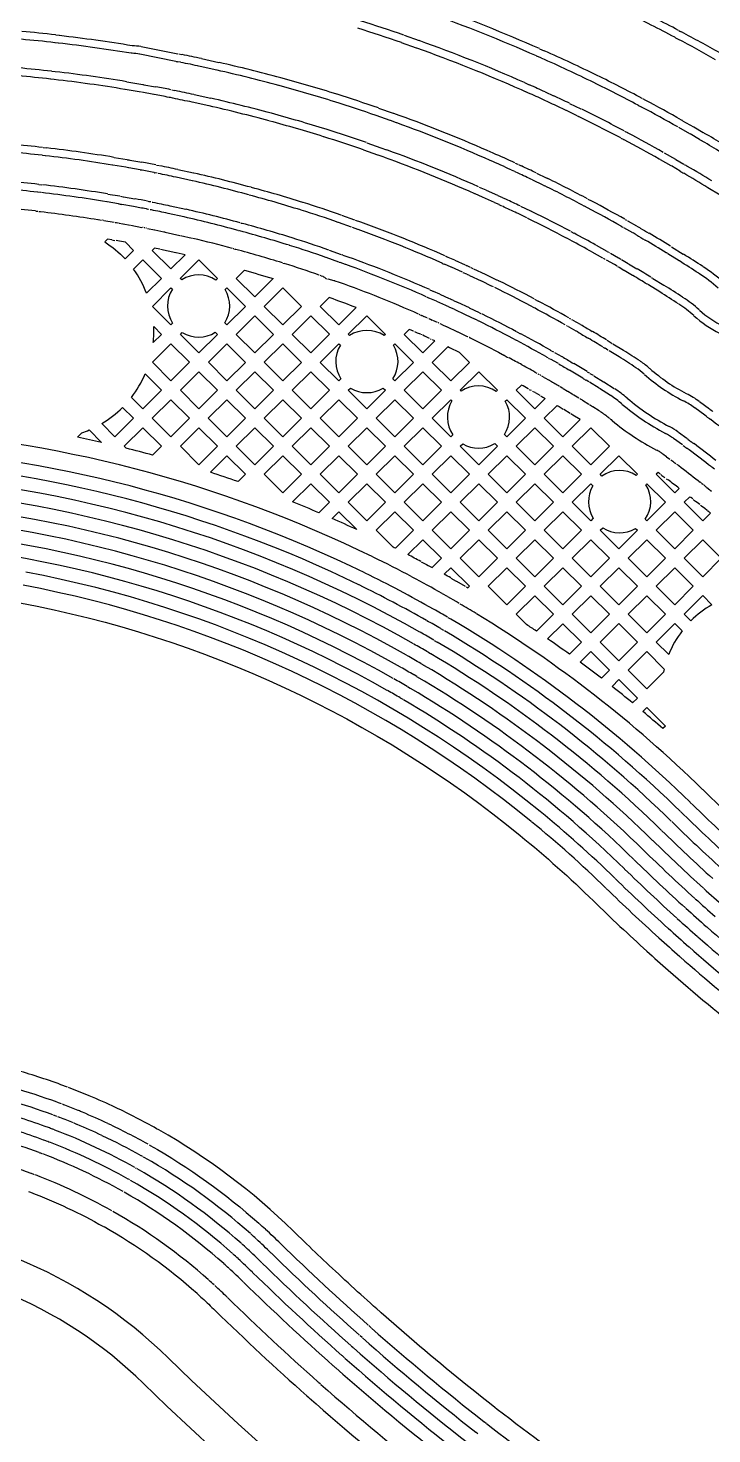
# Model space of a CAD drawing. Extents: x 1548 to 1929, y -174 to 95.
# Drawn here: x 1739.48 to 1743.38, y 40.27 to 48.3 of the extents above; entities that cross this region are included whole.
import ezdxf

# ---------------------------------------------------------------- set-up
doc = ezdxf.new("R2010")
doc.units = 0
doc.layers.add('gbr-dxf_layer0', color=7, linetype='Continuous')
doc.layers.add('gbr-outline-dxf_layer1', color=2, linetype='Continuous')

msp = doc.modelspace()

# ---------------------------------------------------------------- linework, layer by layer
at = {"layer": 'gbr-dxf_layer0'}
for p, q in [((1739.6382, 48.2569), (1739.6582, 48.2546)), ((1741.6269, 48.2549), (1741.7126, 48.2243)), ((1739.6511, 48.2101), (1739.6341, 48.2121)), ((1740.1257, 48.1911), (1740.3347, 48.1492)), ((1741.6986, 48.1815), (1741.6128, 48.2121)), ((1742.4008, 48.1776), (1742.4262, 48.1664)), ((1740.3238, 48.1054), (1740.1179, 48.1467)), ((1740.3509, 48.0999), (1740.3334, 48.1035)), ((1740.3414, 48.1478), (1740.3588, 48.1442)), ((1740.4708, 48.1209), (1740.5691, 48.0993)), ((1742.409, 48.1248), (1742.3837, 48.136)), ((1739.6156, 48.0487), (1739.6343, 48.0466)), ((1740.5574, 48.0558), (1740.4622, 48.0767)), ((1739.6281, 48.002), (1739.6094, 48.0041)), ((1740.3002, 47.9426), (1740.318, 47.9388)), ((1742.3212, 47.9319), (1742.2981, 47.9422)), ((1742.3153, 47.9838), (1742.3415, 47.9721)), ((1740.1989, 47.9161), (1740.129, 47.9286)), ((1740.2912, 47.8984), (1740.2859, 47.8994)), ((1740.3074, 47.895), (1740.2927, 47.8982)), ((1740.5122, 47.8513), (1740.4171, 47.8721)), ((1740.4279, 47.9159), (1740.523, 47.895)), ((1742.4628, 47.8674), (1742.4156, 47.8892)), ((1742.4334, 47.9305), (1742.4806, 47.9087)), ((1742.572, 47.8657), (1742.6367, 47.8344)), ((1741.547, 47.7678), (1741.4676, 47.7961)), ((1741.4816, 47.8389), (1741.5642, 47.8094)), ((1741.5661, 47.8087), (1741.5966, 47.7977)), ((1742.6152, 47.7948), (1742.5535, 47.8246)), ((1741.583, 47.7548), (1741.5489, 47.767)), ((1743.2593, 47.6916), (1743.1964, 47.7268)), ((1743.2173, 47.7667), (1743.2802, 47.7315)), ((1743.313, 47.6601), (1743.26, 47.6912)), ((1743.2817, 47.7307), (1743.3347, 47.6995)), ((1739.5651, 47.6135), (1739.5844, 47.6112)), ((1741.4134, 47.6408), (1741.4933, 47.6123)), ((1741.4944, 47.6119), (1741.5261, 47.6005)), ((1739.578, 47.5667), (1739.5617, 47.5686)), ((1739.9717, 47.557), (1740.0459, 47.5445)), ((1740.0617, 47.5412), (1740.1288, 47.5292)), ((1741.477, 47.5703), (1741.3971, 47.5989)), ((1741.5129, 47.5574), (1741.4781, 47.5699)), ((1743.0888, 47.5442), (1743.0853, 47.546)), ((1743.152, 47.5088), (1743.092, 47.5425)), ((1743.1129, 47.5823), (1743.1759, 47.547)), ((1743.1782, 47.5456), (1743.2251, 47.5178)), ((1740.1197, 47.4851), (1740.0557, 47.4965)), ((1740.2171, 47.4663), (1740.2063, 47.4687)), ((1740.2139, 47.5131), (1740.2279, 47.51)), ((1740.3357, 47.4876), (1740.4251, 47.4679)), ((1742.2585, 47.4766), (1742.2405, 47.4847)), ((1742.2609, 47.5249), (1742.2759, 47.5181)), ((1742.2776, 47.4674), (1742.2617, 47.475)), ((1742.28, 47.5162), (1742.2959, 47.5086)), ((1742.3836, 47.4669), (1742.4392, 47.4402)), ((1743.2032, 47.4785), (1743.1534, 47.508)), ((1739.5418, 47.4028), (1739.559, 47.4007)), ((1740.4173, 47.4236), (1740.3249, 47.4439)), ((1742.055, 47.3878), (1742.0934, 47.3709)), ((1742.0948, 47.3702), (1742.1603, 47.3404)), ((1742.4208, 47.3991), (1742.3621, 47.4273)), ((1743.4311, 47.3403), (1743.3619, 47.3832)), ((1739.5533, 47.3561), (1739.5354, 47.3582)), ((1739.996, 47.2923), (1739.9307, 47.3032)), ((1739.9362, 47.3479), (1740.0046, 47.3365)), ((1740.0247, 47.3324), (1740.0904, 47.3206)), ((1742.0742, 47.3302), (1742.0337, 47.348)), ((1742.1436, 47.2986), (1742.075, 47.3298)), ((1742.1694, 47.2871), (1742.1457, 47.2977)), ((1742.1622, 47.3397), (1742.1889, 47.3277)), ((1742.1906, 47.3268), (1742.2058, 47.3195)), ((1742.6764, 47.3192), (1742.6965, 47.3085)), ((1739.524, 47.2507), (1739.5365, 47.2493)), ((1740.0813, 47.2765), (1740.0156, 47.2883)), ((1740.1834, 47.2569), (1740.1771, 47.258)), ((1740.3698, 47.2171), (1740.2803, 47.2367)), ((1740.291, 47.2804), (1740.3805, 47.2608)), ((1741.2687, 47.2273), (1741.343, 47.2006)), ((1742.186, 47.2791), (1742.1698, 47.2869)), ((1742.3281, 47.2115), (1742.2737, 47.2375)), ((1742.2912, 47.279), (1742.3486, 47.2515)), ((1742.6734, 47.2698), (1742.6564, 47.2789)), ((1739.8799, 47.202), (1739.9, 47.1987)), ((1739.9134, 47.1966), (1739.9721, 47.1867)), ((1740.0004, 47.1814), (1740.0205, 47.1779)), ((1740.0225, 47.1775), (1740.0629, 47.1702)), ((1740.0665, 47.1696), (1740.1303, 47.1574)), ((1740.1627, 47.1508), (1740.2011, 47.1431)), ((1740.6945, 47.1821), (1740.7013, 47.1804)), ((1741.3266, 47.1586), (1741.2523, 47.1854)), ((1741.3625, 47.1459), (1741.3318, 47.1568)), ((1741.3476, 47.1989), (1741.378, 47.1881)), ((1742.5784, 47.1341), (1742.5963, 47.1245)), ((1742.9336, 47.1259), (1742.8821, 47.1549)), ((1742.9561, 47.1649), (1742.9743, 47.1542)), ((1740.0013, 47.0781), (1739.9822, 47.0814)), ((1740.3493, 47.1111), (1740.4177, 47.0953)), ((1742.5769, 47.0838), (1742.556, 47.095)), ((1742.7239, 47.0551), (1742.7853, 47.0207)), ((1742.9525, 47.1148), (1742.9343, 47.1256)), ((1740.3236, 47.0128), (1740.2362, 47.0317)), ((1740.376, 47.0006), (1740.3246, 47.0125)), ((1740.6581, 47.0336), (1740.6637, 47.0321)), ((1741.2553, 46.959), (1741.1819, 46.9855)), ((1741.1983, 47.0274), (1741.2686, 47.0021)), ((1741.2768, 46.999), (1741.3063, 46.9886)), ((1741.8767, 46.9875), (1741.9142, 46.9715)), ((1741.9172, 46.9699), (1741.9767, 46.9429)), ((1742.7621, 46.9821), (1742.7008, 47.0165)), ((1742.7754, 46.9747), (1742.7726, 46.9762)), ((1742.8279, 46.9452), (1742.7825, 46.9708)), ((1742.8057, 47.0094), (1742.8511, 46.9838)), ((1742.8526, 46.9829), (1742.8654, 46.9752)), ((1743.1312, 47.0074), (1743.1248, 47.0112)), ((1743.1986, 46.9661), (1743.1321, 47.0069)), ((1743.1545, 47.0459), (1743.2211, 47.0051)), ((1740.9342, 46.9537), (1740.9414, 46.9515)), ((1741.8953, 46.9306), (1741.8579, 46.9466)), ((1741.96, 46.9011), (1741.8975, 46.9295)), ((1741.9853, 46.8895), (1741.9651, 46.8984)), ((1742.0006, 46.8822), (1741.9875, 46.8886)), ((1742.0081, 46.9286), (1742.0193, 46.9231)), ((1742.0235, 46.9211), (1742.0895, 46.8898)), ((1742.0906, 46.8893), (1742.1469, 46.8624)), ((1742.8442, 46.9355), (1742.8285, 46.9449)), ((1742.9321, 46.8833), (1742.8841, 46.9119)), ((1742.9092, 46.9494), (1742.9562, 46.9213)), ((1741.1458, 46.8837), (1741.1516, 46.8817)), ((1742.0691, 46.8497), (1742.0021, 46.8814)), ((1742.1264, 46.8223), (1742.0701, 46.8492)), ((1742.1377, 46.8169), (1742.1275, 46.8217)), ((1742.1479, 46.8618), (1742.1551, 46.8584)), ((1742.1572, 46.8575), (1742.1656, 46.8535)), ((1743.0219, 46.8288), (1743.0161, 46.8323)), ((1743.0866, 46.7892), (1743.0228, 46.8282)), ((1743.0402, 46.8703), (1743.0463, 46.8666)), ((1743.0474, 46.8659), (1743.1111, 46.827)), ((1741.1987, 46.7565), (1741.1486, 46.7063)), ((1741.2213, 46.7487), (1741.1989, 46.7564)), ((1741.8126, 46.7352), (1741.774, 46.7517)), ((1741.7928, 46.7926), (1741.8284, 46.7774)), ((1741.8309, 46.7765), (1741.885, 46.7518)), ((1741.9087, 46.7405), (1741.9293, 46.731)), ((1741.9315, 46.7301), (1741.9977, 46.6989)), ((1742.3719, 46.7479), (1742.3926, 46.7366)), ((1741.888, 46.7005), (1741.8741, 46.7067)), ((1741.9123, 46.6893), (1741.8887, 46.7002)), ((1741.9774, 46.6587), (1741.9141, 46.6885)), ((1742.0357, 46.6308), (1741.9784, 46.6582)), ((1741.999, 46.6983), (1742.0563, 46.6709)), ((1742.0577, 46.6701), (1742.0652, 46.6663)), ((1742.3699, 46.6977), (1742.3492, 46.709)), ((1741.7627, 46.6391), (1741.7646, 46.6384)), ((1741.7698, 46.6363), (1741.7759, 46.6335)), ((1741.7779, 46.6326), (1741.7876, 46.628)), ((1741.7888, 46.6274), (1741.8161, 46.615)), ((1741.8689, 46.5906), (1741.9315, 46.5611)), ((1742.044, 46.6266), (1742.0365, 46.6304)), ((1742.0537, 46.6221), (1742.0459, 46.6257)), ((1742.5655, 46.5899), (1742.5603, 46.5928)), ((1742.5698, 46.6392), (1742.5767, 46.6352)), ((1742.6104, 46.565), (1742.5699, 46.5875)), ((1742.5834, 46.6315), (1742.5886, 46.6285)), ((1742.5899, 46.6278), (1742.6333, 46.6037)), ((1742.6345, 46.603), (1742.6415, 46.5991)), ((1741.7148, 46.5492), (1741.7045, 46.5536)), ((1741.7203, 46.5468), (1741.7161, 46.5486)), ((1741.7297, 46.5429), (1741.7233, 46.5454)), ((1741.7429, 46.5368), (1741.7332, 46.5413)), ((1741.7721, 46.5234), (1741.745, 46.5357)), ((1741.8027, 46.5091), (1741.7889, 46.5151)), ((1742.2696, 46.511), (1742.2484, 46.5226)), ((1742.271, 46.5615), (1742.2923, 46.5499)), ((1742.6184, 46.5604), (1742.6113, 46.5644)), ((1742.7986, 46.5046), (1742.8148, 46.4948)), ((1742.8194, 46.4922), (1742.8791, 46.4554)), ((1742.1902, 46.4312), (1742.1959, 46.4282)), ((1742.4488, 46.4121), (1742.4404, 46.4169)), ((1742.4639, 46.4553), (1742.4694, 46.4521)), ((1742.4854, 46.4431), (1742.5277, 46.4198)), ((1742.5293, 46.419), (1742.5336, 46.4167)), ((1742.8544, 46.4177), (1742.7976, 46.4528)), ((1742.5078, 46.3793), (1742.4626, 46.4042)), ((1742.4115, 46.3092), (1742.4258, 46.3013)), ((1742.4272, 46.3005), (1742.4552, 46.2852)), ((1742.5178, 46.2481), (1742.5338, 46.2387)), ((1742.6817, 46.2749), (1742.6668, 46.2841)), ((1742.7416, 46.2383), (1742.6858, 46.2724)), ((1742.6885, 46.3236), (1742.7063, 46.3126)), ((1742.7103, 46.3102), (1742.7662, 46.276)), ((1742.7676, 46.2751), (1742.8275, 46.2365)), ((1742.3546, 46.2248), (1742.3498, 46.2273)), ((1742.375, 46.2133), (1742.3651, 46.2188)), ((1742.4048, 46.1969), (1742.3768, 46.2123)), ((1742.5363, 46.2371), (1742.5599, 46.2226)), ((1742.6456, 46.1704), (1742.6819, 46.1481)), ((1742.805, 46.1975), (1742.7422, 46.2379)), ((1742.5362, 46.1181), (1742.5068, 46.1359)), ((1742.5745, 46.0946), (1742.5392, 46.1162)), ((1742.5897, 46.0855), (1742.5787, 46.0921)), ((1742.6316, 46.0598), (1742.591, 46.0847)), ((1742.6851, 46.1463), (1742.7034, 46.1349)), ((1742.7057, 46.1334), (1742.7402, 46.111)), ((1742.7427, 46.1093), (1742.7467, 46.1065)), ((1743.3437, 46.0848), (1743.2863, 46.1267)), ((1743.3138, 46.1623), (1743.3712, 46.1203)), ((1743.351, 46.079), (1743.3441, 46.0844)), ((1743.3727, 46.1192), (1743.3796, 46.1138)), ((1743.3775, 46.0597), (1743.3677, 46.0664)), ((1743.2166, 45.915), (1743.1661, 45.9519)), ((1743.1936, 45.9875), (1743.2414, 45.9527)), ((1743.2439, 45.951), (1743.2487, 45.9471)), ((1743.2692, 45.9314), (1743.2806, 45.9237)), ((1743.1045, 45.8631), (1743.1248, 45.8482)), ((1743.1262, 45.8472), (1743.1444, 45.834)), ((1743.2544, 45.8871), (1743.243, 45.8948)), ((1743.3992, 45.7757), (1743.3836, 45.7876)), ((1743.3187, 45.7012), (1743.323, 45.6982)), ((1743.3259, 45.696), (1743.3327, 45.6908)), ((1743.2586, 45.6192), (1743.2266, 45.5873)), ((1743.3754, 45.6561), (1743.3819, 45.6505)), ((1743.3445, 45.5513), (1743.3262, 45.5655)), ((1743.3582, 45.5402), (1743.345, 45.5509)), ((1743.3674, 45.5328), (1743.36, 45.5387)), ((1741.8946, 45.1544), (1741.9242, 45.1376)), ((1741.9261, 45.1366), (1741.9764, 45.1076)), ((1741.8756, 45.0484), (1741.846, 45.0652)), ((1741.8775, 44.9295), (1741.8915, 44.9211)), ((1741.8547, 44.8543), (1741.8369, 44.865)), ((1741.7783, 44.7225), (1741.7621, 44.7319)), ((1741.799, 44.7986), (1741.8151, 44.7892)), ((1743.1378, 44.7172), (1743.0668, 44.7882)), ((1741.7235, 44.6659), (1741.7391, 44.6568)), ((1741.6993, 44.5918), (1741.6837, 44.6009)), ((1741.6463, 44.5342), (1741.6617, 44.5253)), ((1741.6223, 44.4601), (1741.6069, 44.469)), ((1740.0913, 41.7868), (1740.0972, 41.7835)), ((1740.059, 41.7176), (1740.053, 41.7209)), ((1741.4255, 40.8848), (1741.4395, 40.8723)), ((1741.3875, 40.8166), (1741.3769, 40.826)), ((1741.2864, 40.7018), (1741.2729, 40.714)), ((1741.3253, 40.7693), (1741.3354, 40.7602)), ((1741.2243, 40.6548), (1741.2359, 40.6445)), ((1741.1502, 40.5508), (1741.1386, 40.5611)), ((1741.0714, 40.4842), (1741.0828, 40.4745)), ((1742.0852, 40.3351), (1742.0961, 40.327)), ((1742.049, 40.267), (1742.0381, 40.2751))]:
    msp.add_line(p, q, dxfattribs=at)
at = {"layer": 'gbr-dxf_layer0', "linetype": 'Continuous'}
for points in [[(1790.415, 50.9295, -0.006517), (1790.415, 50.9253), (1790.415, 44.3051, -0.014829), (1790.4153, 44.2947, -0.014825), (1790.415, 44.2844), (1790.415, 42.2662, -0.414217), (1789.6184, 41.4697), (1768.5019, 41.4697, 0.196007), (1766.6119, 40.6991, -0.196002), (1756.1971, 36.4532), (1750.6967, 36.4532, -0.196002), (1740.282, 40.6991, 0.196006), (1738.392, 41.4697), (1709.0258, 41.4697)], [(1739.6602, 48.2543, -0.012234), (1740.074, 48.1963, -0.046944), (1740.1245, 48.1913)], [(1740.1168, 48.1469, 0.047933), (1740.0738, 48.1513, -0.057326), (1740.0687, 48.1516, 0.012356), (1739.653, 48.2098)], [(1740.043, 47.9893, -0.002825), (1740.1349, 47.9735, -0.062364), (1740.1403, 47.9723), (1740.208, 47.9602)], [(1740.0534, 47.4969, -0.009078), (1740.0373, 47.5003), (1739.963, 47.5128)], [(1740.1886, 47.3017, -0.033228), (1740.1915, 47.3013, -0.003294), (1740.2898, 47.2807)], [(1739.5415, 47.2489, 0.007422), (1739.545, 47.2485, -0.031205), (1739.5512, 47.2476, -0.010963), (1739.8781, 47.2023)], [(1740.1684, 47.2597, -0.038279), (1740.1651, 47.2603, -0.003885), (1740.1555, 47.2625)], [(1740.2032, 47.1426), (1740.2542, 47.1319, -0.039932), (1740.2621, 47.1301), (1740.3469, 47.1117)], [(1742.9032, 47.1947, -0.037236), (1742.906, 47.1931), (1742.9546, 47.1658)], [(1739.918, 47.0742, -0.061807), (1740.0334, 46.9778), (1740.0815, 47.026), (1740.0356, 47.0719), (1740.0027, 47.0778)], [(1740.669, 46.866), (1740.7154, 46.9125, -0.005763), (1740.8793, 46.8644)], [(1741.2933, 46.9455), (1741.2614, 46.9567, -0.056889), (1741.2567, 46.9586)], [(1741.98, 46.9415, 0.003493), (1741.9844, 46.9391), (1742.0046, 46.9302)], [(1741.1542, 46.8807), (1741.1622, 46.8778, -0.110912), (1741.1808, 46.8657), (1741.1884, 46.8639)], [(1741.1921, 46.8631), (1741.2266, 46.8542, -0.029626), (1741.2323, 46.8524), (1741.2562, 46.8441)], [(1741.8716, 46.7079, -0.003071), (1741.8652, 46.7114), (1741.8141, 46.7347)], [(1741.8874, 46.7505, 0.003079), (1741.8934, 46.7473), (1741.9073, 46.7412)], [(1741.721, 46.6574, -0.017425), (1741.7241, 46.656, -0.031798), (1741.7299, 46.6533, 0.014089), (1741.7363, 46.6502, -0.032999), (1741.7425, 46.6478), (1741.7563, 46.6419)], [(1742.0704, 46.664, -0.032989), (1742.073, 46.6629, -0.007198), (1742.2697, 46.5623)], [(1741.6813, 46.5638, -0.024025), (1741.6769, 46.5656, -0.003274), (1741.6672, 46.5702)], [(1741.8312, 46.6075), (1741.8397, 46.6038, -0.036498), (1741.8465, 46.6009), (1741.8669, 46.5916)], [(1741.9334, 46.5602), (1741.9863, 46.5349, -0.029447), (1741.9916, 46.5324)], [(1742.003, 46.5267, -0.029733), (1742.0084, 46.5244, -0.006747), (1742.189, 46.4318)], [(1742.792, 46.456, -0.020748), (1742.7905, 46.4569), (1742.7743, 46.4667)], [(1742.3371, 46.2345, -0.013315), (1742.335, 46.2358, 0.001504), (1742.2976, 46.2569), (1742.2674, 46.2268)], [(1742.4574, 46.2839, -0.022452), (1742.4613, 46.2816, 0.006813), (1742.5146, 46.2498)], [(1742.5611, 46.2218), (1742.5869, 46.2062, -0.050855), (1742.5956, 46.2008), (1742.6247, 46.183)], [(1742.63, 46.1798, -0.015467), (1742.6326, 46.1783), (1742.6437, 46.1716)], [(1742.7472, 46.1062, -0.029062), (1742.7964, 46.0701, -0.039312), (1742.8024, 46.0649)], [(1739.7623, 45.9594), (1739.7867, 45.9837, 0.018556), (1739.8288, 46.0001), (1739.8994, 45.9295)], [(1743.1496, 45.8303, -0.03545), (1743.1553, 45.8261, 0.0093), (1743.1782, 45.8086)], [(1743.1827, 45.8049), (1743.1892, 45.801, -0.035773), (1743.1951, 45.7968, -0.004661), (1743.3058, 45.7113, -0.031556), (1743.3105, 45.7071), (1743.3167, 45.7026)], [(1743.0897, 45.7482, -0.015587), (1743.0872, 45.7499), (1743.0769, 45.7574), (1743.0667, 45.7472)], [(1743.0667, 45.7472), (1743.1727, 45.6411), (1743.1981, 45.6665, 0.002746), (1743.134, 45.7156)], [(1743.3359, 45.6882), (1743.3449, 45.6808, -0.037002), (1743.3502, 45.6756, -0.037346), (1743.3563, 45.6712), (1743.3722, 45.6589)], [(1743.3153, 45.5738), (1743.3082, 45.5799), (1743.2957, 45.5897, -0.113665), (1743.2777, 45.6036)], [(1741.7245, 45.248, -0.002444), (1741.7869, 45.2144), (1741.8401, 45.2676), (1741.7341, 45.3736), (1741.6486, 45.2881)], [(1738.5718, 45.1141), (1738.6058, 45.1123, -0.009252), (1738.8403, 45.0953, -0.023533), (1739.4328, 45.0132, -0.125686), (1742.2903, 43.6841, -0.02208), (1742.7084, 43.3104)], [(1741.9415, 45.0101), (1741.9302, 45.0168, -0.029003), (1741.9252, 45.0198), (1741.877, 45.0476)], [(1743.0668, 44.7882), (1743.1726, 44.8941), (1743.2142, 44.8526, 0.06863), (1743.1378, 44.7172)], [(1742.7084, 43.3102, 0.009308), (1743.014, 43.0234, 0.003625), (1743.1354, 42.9152, 0.026571), (1744.0734, 42.173, 0.003501), (1744.1151, 42.1435, 0.010355), (1744.5022, 41.8837, 0.003121), (1744.5751, 41.8375, 0.022047), (1745.4374, 41.3457, 0.010372), (1745.8573, 41.1413)], [(1739.7044, 42.2472, 0.004246), (1739.6835, 42.255, 0.018632), (1739.4204, 42.3417, 0.004925), (1739.4057, 42.346)], [(1740.2139, 42.0097, 0.017764), (1739.9792, 42.1308, 0.01105), (1739.8293, 42.1979), (1739.71, 42.2454)], [(1741.4961, 40.9584, 0.015688), (1741.4897, 40.9642, -0.007077), (1741.1997, 41.2286, -0.003231), (1741.0701, 41.3516), (1740.9934, 41.4257, 0.064763), (1740.2268, 42.0031), (1740.2141, 42.0097)], [(1740.1706, 41.9173, -0.054053), (1740.1779, 41.9138, -0.052843), (1740.7977, 41.4693)], [(1740.7491, 41.4105, 0.052769), (1740.1436, 41.8456, -0.052951), (1740.1364, 41.8491)], [(1739.4824, 41.6513), (1739.4943, 41.6467, -0.037296), (1739.9099, 41.4509)], [(1741.3731, 40.8293), (1741.3705, 40.832, -0.012185), (1740.869, 41.2984)], [(1740.4451, 41.0676, -0.004154), (1740.4738, 41.042, -0.008341), (1740.5482, 40.9714)], [(1742.7353, 39.9807, -0.012911), (1742.1593, 40.4067), (1742.145, 40.4176, -0.011413), (1741.6553, 40.8192), (1741.4961, 40.9581)]]:
    msp.add_lwpolyline(points, format="xyb", dxfattribs=at)
for points in [[(1739.958, 47.0861), (1739.934, 47.0901), (1739.918, 47.0742)], [(1740.0821, 46.9187), (1740.1354, 46.9721), (1740.2415, 46.8661), (1740.1567, 46.7814)], [(1740.2329, 47.0325), (1740.2023, 47.039), (1740.1893, 47.026)], [(1740.1893, 47.026), (1740.2953, 46.92), (1740.376, 47.0006)], [(1740.8793, 46.8644), (1740.775, 46.7601), (1740.669, 46.866)], [(1741.1486, 46.7063), (1741.2546, 46.6003), (1741.3535, 46.6992)], [(1740.1972, 46.5908), (1740.2416, 46.5464), (1740.1949, 46.4997)], [(1741.667, 46.5702), (1741.6564, 46.5749), (1741.628, 46.5464)], [(1741.628, 46.5464), (1741.734, 46.4404), (1741.8027, 46.5091)], [(1741.8865, 46.47), (1741.8762, 46.4749), (1741.7879, 46.3865)], [(1741.7879, 46.3865), (1741.8939, 46.2805), (1741.9999, 46.3865), (1741.9438, 46.4426), (1741.8879, 46.4693)], [(1740.1484, 46.3199), (1740.2415, 46.2268), (1740.1355, 46.1208), (1740.0697, 46.1866)], [(1742.2674, 46.2268), (1742.3734, 46.1207), (1742.4328, 46.1801)], [(1742.5049, 46.1371), (1742.5004, 46.1399), (1742.4273, 46.0669)], [(1742.4273, 46.0669), (1742.5333, 45.9608), (1742.632, 46.0596)], [(1743.2756, 45.6062), (1743.2699, 45.611), (1743.263, 45.6162)], [(1741.216, 45.4948), (1741.2546, 45.5334), (1741.3567, 45.4314)], [(1743.2266, 45.5873), (1743.3325, 45.4814), (1743.3764, 45.5253), (1743.3683, 45.5321)], [(1741.983, 45.1036), (1741.9909, 45.0989), (1741.9999, 45.1079), (1741.894, 45.2137), (1741.8563, 45.176)]]:
    msp.add_lwpolyline(points, dxfattribs=at)
for points in [[(1740.3492, 46.8661), (1740.4552, 46.972), (1740.5612, 46.866), (1740.5519, 46.8567, 0.297808), (1740.3574, 46.8579)], [(1740.1895, 46.7063), (1740.2953, 46.8122), (1740.3037, 46.8039, 0.295981), (1740.3055, 46.6103), (1740.2955, 46.6003)], [(1740.6032, 46.6122, 0.289353), (1740.605, 46.802), (1740.6151, 46.8122), (1740.7211, 46.7062), (1740.6151, 46.6002)], [(1741.3085, 46.5465), (1741.4143, 46.6523), (1741.5202, 46.5464), (1741.513, 46.5392, 0.302623), (1741.3159, 46.5391)], [(1740.3494, 46.5464), (1740.3602, 46.5573, 0.287584), (1740.5491, 46.5584), (1740.5612, 46.5463), (1740.4553, 46.4405)], [(1741.1485, 46.3865), (1741.2546, 46.4926), (1741.263, 46.4842, 0.292272), (1741.2665, 46.2927), (1741.2544, 46.2806)], [(1741.5624, 46.2925, 0.293056), (1741.566, 46.4844), (1741.5741, 46.4926), (1741.6801, 46.3865), (1741.5743, 46.2807)], [(1741.9478, 46.2267), (1742.0538, 46.3326), (1742.1597, 46.2267), (1742.1531, 46.2202, 0.308444), (1741.9528, 46.2216)], [(1741.3083, 46.2267), (1741.3213, 46.2398, 0.282755), (1741.5075, 46.2396), (1741.5204, 46.2268), (1741.4143, 46.1207)], [(1741.788, 46.0669), (1741.8939, 46.1728), (1741.9001, 46.1666, 0.296541), (1741.9057, 45.9728), (1741.8939, 45.961)], [(1742.1995, 45.9749, 0.288708), (1742.205, 46.1644), (1742.2135, 46.1729), (1742.3196, 46.0669), (1742.2136, 45.9609)], [(1739.9001, 46.0365, 0.062076), (1740.0192, 46.1293), (1740.0816, 46.0669), (1739.9757, 45.961)], [(1740.0295, 45.9071), (1740.1355, 46.013), (1740.2415, 45.907), (1740.1911, 45.8566, 0.005292), (1740.0409, 45.8957)], [(1740.5207, 45.7587), (1740.6152, 45.8531), (1740.721, 45.7472), (1740.6793, 45.7055, 0.005704)], [(1741.9478, 45.9071), (1741.9615, 45.9209, 0.276977), (1742.1445, 45.9222), (1742.1597, 45.907), (1742.0538, 45.8011)], [(1742.747, 45.7472), (1742.8529, 45.8532), (1742.959, 45.7472), (1742.9529, 45.7411, 0.300423), (1742.7569, 45.7373)], [(1740.9906, 45.5892), (1741.0947, 45.6933), (1741.2007, 45.5873), (1741.1407, 45.5273, 0.005538)], [(1742.5871, 45.5874), (1742.6931, 45.6933), (1742.7049, 45.6816, 0.282108), (1742.7075, 45.4957), (1742.6931, 45.4813)], [(1743.0042, 45.49, 0.303241), (1743.007, 45.6875), (1743.0128, 45.6933), (1743.1189, 45.5873), (1743.0129, 45.4813)], [(1741.4682, 45.4276), (1741.5742, 45.5335), (1741.6802, 45.4275), (1741.5773, 45.3246, 0.000649), (1741.565, 45.3308)], [(1742.747, 45.4275), (1742.7611, 45.4416, 0.28493), (1742.9485, 45.4379), (1742.959, 45.4274), (1742.853, 45.3215)], [(1742.2675, 44.948), (1742.3735, 45.0539), (1742.4795, 44.9479), (1742.3828, 44.8513, 0.002342), (1742.3266, 44.8889)], [(1743.2265, 44.948), (1743.3325, 45.054), (1743.3845, 45.002, 0.066721), (1743.2644, 44.9101)], [(1742.4468, 44.8075), (1742.5334, 44.894), (1742.6392, 44.7881), (1742.5709, 44.7198, 0.005188)], [(1742.6331, 44.6743), (1742.6931, 44.7343), (1742.7991, 44.6283), (1742.754, 44.5831, 0.005169)], [(1742.9069, 44.6283), (1743.0129, 44.7343), (1743.1122, 44.6349, 0.007772), (1743.1086, 44.6179), (1743.0129, 44.5222)], [(1742.8145, 44.5359), (1742.853, 44.5744), (1742.959, 44.4684), (1742.932, 44.4413, 0.00515)], [(1742.9909, 44.3924), (1743.0129, 44.4145), (1743.1189, 44.3085), (1743.105, 44.2946, 0.005135)]]:
    msp.add_lwpolyline(points, format="xyb", close=True, dxfattribs=at)
for points in [[(1740.8288, 46.7062), (1740.9349, 46.8122), (1741.0408, 46.7063), (1740.9348, 46.6003)], [(1740.669, 46.5463), (1740.775, 46.6523), (1740.8809, 46.5464), (1740.7749, 46.4404)], [(1740.9886, 46.5464), (1741.0947, 46.6525), (1741.2007, 46.5465), (1741.0947, 46.4404)], [(1740.1895, 46.3866), (1740.2955, 46.4925), (1740.4014, 46.3866), (1740.2954, 46.2806)], [(1740.5092, 46.3866), (1740.6151, 46.4925), (1740.721, 46.3865), (1740.6151, 46.2806)], [(1740.8288, 46.3866), (1740.9348, 46.4925), (1741.0408, 46.3865), (1740.9348, 46.2805)], [(1740.3493, 46.2267), (1740.4553, 46.3327), (1740.5613, 46.2268), (1740.4553, 46.1208)], [(1740.669, 46.2268), (1740.7749, 46.3327), (1740.8809, 46.2267), (1740.775, 46.1208)], [(1740.9887, 46.2267), (1741.0947, 46.3326), (1741.2005, 46.2267), (1741.0946, 46.1208)], [(1741.6281, 46.2268), (1741.734, 46.3327), (1741.84, 46.2267), (1741.7342, 46.1208)], [(1740.1894, 46.0669), (1740.2954, 46.1729), (1740.4014, 46.0669), (1740.2954, 45.9609)], [(1740.5091, 46.0669), (1740.6151, 46.1729), (1740.7211, 46.0669), (1740.6152, 45.9609)], [(1740.8289, 46.0669), (1740.9348, 46.1728), (1741.0407, 46.0669), (1740.9348, 45.961)], [(1741.1485, 46.0669), (1741.2544, 46.1729), (1741.3604, 46.0669), (1741.2545, 45.9609)], [(1741.4682, 46.0669), (1741.5743, 46.1729), (1741.6803, 46.0669), (1741.5742, 45.9608)], [(1740.3493, 45.907), (1740.4553, 46.013), (1740.5613, 45.907), (1740.4553, 45.801)], [(1740.669, 45.907), (1740.775, 46.013), (1740.8809, 45.9071), (1740.7749, 45.8011)], [(1740.9887, 45.9071), (1741.0946, 46.013), (1741.2006, 45.907), (1741.0947, 45.8011)], [(1741.3084, 45.907), (1741.4143, 46.013), (1741.5203, 45.907), (1741.4144, 45.801)], [(1741.6281, 45.907), (1741.7342, 46.013), (1741.84, 45.9071), (1741.734, 45.8011)], [(1742.2675, 45.907), (1742.3734, 46.013), (1742.4794, 45.907), (1742.3735, 45.801)], [(1742.5872, 45.907), (1742.6932, 46.0129), (1742.7991, 45.9071), (1742.6931, 45.8011)], [(1740.8288, 45.7472), (1740.9348, 45.8532), (1741.0408, 45.7472), (1740.9348, 45.6412)], [(1741.1486, 45.7472), (1741.2545, 45.8531), (1741.3605, 45.7471), (1741.2546, 45.6412)], [(1741.4683, 45.7471), (1741.5742, 45.8531), (1741.6801, 45.7472), (1741.5742, 45.6413)], [(1741.7879, 45.7472), (1741.8939, 45.8533), (1741.9999, 45.7472), (1741.8939, 45.6412)], [(1742.1077, 45.7472), (1742.2136, 45.8531), (1742.3196, 45.7471), (1742.2137, 45.6412)], [(1742.4274, 45.7471), (1742.5333, 45.8531), (1742.6392, 45.7472), (1742.5332, 45.6412)], [(1741.3085, 45.5873), (1741.4144, 45.6933), (1741.5203, 45.5874), (1741.4143, 45.4814)], [(1741.6281, 45.5874), (1741.734, 45.6933), (1741.84, 45.5873), (1741.7341, 45.4814)], [(1741.9478, 45.5873), (1742.0538, 45.6934), (1742.1598, 45.5873), (1742.0538, 45.4813)], [(1742.2676, 45.5873), (1742.3735, 45.6932), (1742.4794, 45.5873), (1742.3735, 45.4815)], [(1741.788, 45.4275), (1741.8939, 45.5334), (1741.9999, 45.4274), (1741.894, 45.3215)], [(1742.1077, 45.4274), (1742.2137, 45.5335), (1742.3196, 45.4276), (1742.2136, 45.3215)], [(1742.4274, 45.4276), (1742.5332, 45.5335), (1742.6393, 45.4275), (1742.5334, 45.3216)], [(1743.0668, 45.4274), (1743.1727, 45.5334), (1743.2786, 45.4275), (1743.1727, 45.3216)], [(1741.9479, 45.2676), (1742.0538, 45.3735), (1742.1597, 45.2677), (1742.0537, 45.1617)], [(1742.2674, 45.2677), (1742.3735, 45.3737), (1742.4795, 45.2677), (1742.3735, 45.1617)], [(1742.5872, 45.2677), (1742.6931, 45.3736), (1742.7992, 45.2676), (1742.6933, 45.1617)], [(1742.9069, 45.2676), (1743.0129, 45.3736), (1743.1188, 45.2677), (1743.0128, 45.1617)], [(1743.2265, 45.2677), (1743.3325, 45.3736), (1743.4384, 45.2677), (1743.3325, 45.1618)], [(1742.1076, 45.1079), (1742.2136, 45.2138), (1742.3196, 45.1078), (1742.2136, 45.0018)], [(1742.4273, 45.1078), (1742.5334, 45.2138), (1742.6394, 45.1078), (1742.5334, 45.0018)], [(1742.7471, 45.1078), (1742.853, 45.2137), (1742.9589, 45.1078), (1742.853, 45.0019)], [(1743.0667, 45.1078), (1743.1727, 45.2138), (1743.2786, 45.1079), (1743.1726, 45.0019)], [(1742.5872, 44.9479), (1742.6933, 45.0539), (1742.7991, 44.948), (1742.6931, 44.842)], [(1742.9069, 44.948), (1743.0128, 45.0539), (1743.1188, 44.948), (1743.0129, 44.8421)], [(1742.747, 44.7881), (1742.853, 44.8942), (1742.959, 44.7882), (1742.853, 44.6821)]]:
    msp.add_lwpolyline(points, close=True, dxfattribs=at)
at = {"layer": 'gbr-dxf_layer0'}
for centre, radius, start, end in [((1738.6841, 39.7653), 9.1967, 66.17099, 70.27785), ((1738.6817, 39.7664), 9.6377, 62.0799, 63.8822), ((1738.6863, 39.7651), 8.9846, 70.90525, 72.56841), ((1738.6841, 39.7653), 9.1517, 66.16346, 70.29127), ((1738.6818, 39.7663), 9.5927, 62.08852, 63.89032), ((1738.6801, 39.7664), 8.5443, 83.5695, 84.86667), ((1738.6864, 39.7651), 8.9396, 70.89764, 72.58201), ((1743.8157, 49.3954), 1.2748, 240.90838, 241.55392), ((1738.6833, 39.7657), 9.6374, 60.49802, 61.98291), ((1738.6802, 39.7664), 8.4993, 83.56301, 84.86026), ((1738.6852, 39.7649), 8.9398, 66.17079, 70.2938), ((1738.6853, 39.7649), 8.9848, 66.17862, 70.30176), ((1743.8156, 49.3955), 1.3198, 240.86088, 241.65421), ((1738.6833, 39.7657), 9.5924, 60.50578, 61.97069), ((1740.4167, 48.5591), 0.4632, 258.67796, 259.55252), ((1738.6657, 39.7697), 8.499, 77.80422, 78.5555), ((1738.6658, 39.7697), 8.544, 77.81196, 78.56346), ((1738.6817, 39.7661), 8.5441, 74.79402, 77.22437), ((1738.6924, 39.7618), 9.1517, 63.95942, 66.03117), ((1738.6924, 39.7618), 9.1967, 63.9671, 66.03893), ((1738.6799, 39.7664), 8.29, 83.56995, 84.85143), ((1738.6798, 39.7664), 8.335, 83.56133, 84.86354), ((1738.6828, 39.7661), 8.3349, 80.61593, 83.43678), ((1738.6817, 39.7661), 8.4991, 74.78627, 77.2381), ((1738.6769, 39.769), 9.197, 62.06306, 63.853), ((1738.6827, 39.7661), 8.2899, 80.62331, 83.44428), ((1738.68, 39.7666), 8.2899, 79.95371, 80.59651), ((1738.7391, 40.0643), 8.0314, 78.83377, 79.45256), ((1738.6753, 39.7677), 8.3345, 77.86976, 78.62728), ((1738.6959, 39.7625), 8.4989, 72.64831, 74.87653), ((1738.6958, 39.7625), 8.5439, 72.65546, 74.88356), ((1738.6899, 39.7628), 8.9397, 65.37737, 66.02058), ((1738.6901, 39.7627), 8.9847, 65.38624, 66.00812), ((1738.6769, 39.769), 9.152, 62.0764, 63.84537), ((1738.7387, 40.0644), 7.9864, 78.83852, 79.45764), ((1738.6756, 39.7677), 8.2895, 77.87964, 78.6368), ((1738.6779, 39.7671), 8.2897, 74.75836, 77.20913), ((1738.6778, 39.7671), 8.3347, 74.77162, 77.20054), ((1738.6743, 39.7692), 8.4991, 70.81924, 72.48833), ((1738.6742, 39.7692), 8.5441, 70.82683, 72.49583), ((1738.6934, 39.7611), 8.9398, 64.42635, 65.0542), ((1738.6932, 39.7612), 8.9848, 64.43284, 65.06068), ((1743.8131, 49.3967), 1.7603, 241.16928, 241.83629), ((1743.8132, 49.3967), 1.7153, 241.23931, 241.79243), ((1738.6709, 39.7722), 9.1968, 60.42209, 61.89418), ((1738.6954, 39.7627), 8.3345, 72.64676, 74.88262), ((1738.6821, 39.7659), 8.5445, 66.16252, 70.03685), ((1742.7242, 48.0023), 0.2344, 242.65696, 244.19254), ((1738.672, 39.7712), 8.9402, 62.03933, 63.77165), ((1738.6719, 39.7712), 8.9852, 62.0465, 63.77864), ((1738.6709, 39.7722), 9.1518, 60.41422, 61.88637), ((1738.6956, 39.7626), 8.2895, 72.65602, 74.86998), ((1738.677, 39.7682), 8.3347, 70.8434, 72.50618), ((1738.6821, 39.7659), 8.4995, 66.15414, 70.0252), ((1743.8025, 49.4026), 1.9275, 241.57632, 242.15819), ((1738.6714, 39.7718), 8.985, 60.41842, 61.89958), ((1743.203, 47.7491), 0.0225, 52.41786, 66.55928), ((1743.666, 48.2323), 0.6273, 238.28824, 240.03591), ((1738.6761, 39.7668), 7.8968, 83.55075, 84.82384), ((1738.6841, 39.7659), 7.8968, 80.62499, 83.44618), ((1738.677, 39.7682), 8.2897, 70.85159, 72.51427), ((1743.8026, 49.4026), 1.9725, 241.60987, 242.1922), ((1738.6714, 39.7718), 8.94, 60.43216, 61.89158), ((1743.666, 48.2323), 0.6723, 238.38999, 239.8412), ((1738.4359, 39.3826), 9.6074, 57.86921, 59.37564), ((1738.4358, 39.3826), 9.6524, 57.87606, 59.36218), ((1738.6759, 39.7669), 7.8518, 83.53618, 84.83106), ((1738.684, 39.7659), 7.8518, 80.6327, 83.45379), ((1740.1413, 47.949), 0.4156, 257.08553, 258.74161), ((1738.6846, 39.7649), 8.29, 66.19707, 70.03822), ((1738.6846, 39.7649), 8.335, 66.17238, 70.05229), ((1738.6905, 39.7623), 8.4994, 65.32729, 66.20751), ((1738.6901, 39.7624), 8.5444, 65.31023, 66.21293), ((1738.7436, 40.0634), 7.5482, 78.88286, 79.48859), ((1738.7438, 40.0633), 7.5932, 78.87548, 79.48113), ((1740.2065, 47.4913), 0.0225, 253.00363, 264.26195), ((1738.6756, 39.7673), 7.8517, 77.88242, 78.63652), ((1738.6755, 39.7674), 7.8967, 77.87299, 78.62719), ((1738.6755, 39.7677), 7.8966, 74.7443, 77.18301), ((1738.6767, 39.769), 8.499, 64.31582, 64.92264), ((1738.6769, 39.7689), 8.544, 64.30294, 64.93242), ((1743.6553, 48.2385), 0.8842, 239.33246, 240.77131), ((1738.4299, 39.3863), 9.3954, 58.34353, 59.31832), ((1743.655, 48.2386), 0.8392, 239.26746, 240.70679), ((1738.4299, 39.3863), 9.4404, 58.35075, 59.32564), ((1738.6731, 39.7672), 7.6399, 83.52717, 84.79331), ((1738.6731, 39.7672), 7.6849, 83.51814, 84.80687), ((1738.6812, 39.7661), 7.6849, 80.61562, 83.42387), ((1738.6755, 39.7677), 7.8516, 74.75474, 77.16899), ((1738.6984, 39.7618), 7.8962, 72.68665, 74.89448), ((1742.7116, 48.0085), 0.6752, 244.60105, 245.28581), ((1738.6671, 39.7737), 8.4994, 62.01595, 63.72334), ((1742.7117, 48.0084), 0.6302, 244.48613, 245.16474), ((1738.667, 39.7738), 8.5444, 62.02371, 63.73109), ((1738.6811, 39.7661), 7.6399, 80.60118, 83.42712), ((1740.1393, 47.9492), 0.6724, 257.69535, 259.28396), ((1740.1393, 47.9492), 0.6274, 257.803, 259.38589), ((1738.7526, 40.0615), 7.3813, 78.99908, 79.54856), ((1740.3099, 47.9168), 0.6273, 256.5568, 257.58552), ((1740.1753, 47.2815), 0.0225, 73.60928, 83.28223), ((1738.6982, 39.7618), 7.8512, 72.67134, 74.90238), ((1738.6777, 39.768), 7.8966, 70.85614, 72.5149), ((1738.6686, 39.7727), 8.3346, 64.25147, 64.86811), ((1738.6848, 39.7646), 8.5441, 60.53538, 61.98293), ((1738.6701, 39.7674), 7.5319, 83.50391, 84.76823), ((1738.7525, 40.0615), 7.3363, 78.98343, 79.55708), ((1738.6624, 39.7703), 7.6397, 77.78201, 78.50776), ((1738.6743, 39.7679), 7.6397, 74.78958, 77.17011), ((1738.6742, 39.7679), 7.6847, 74.77931, 77.16082), ((1738.6777, 39.768), 7.8516, 70.86512, 72.50029), ((1738.6684, 39.7728), 8.2896, 64.23548, 64.86913), ((1742.719, 48.005), 0.8846, 243.83689, 244.37491), ((1742.7194, 48.0048), 0.8396, 243.89306, 244.42894), ((1738.6716, 39.7715), 8.335, 62.05721, 63.74787), ((1738.6848, 39.7646), 8.4991, 60.52718, 61.99772), ((1739.8987, 47.1477), 0.0508, 77.22809, 82.87857), ((1740.1391, 47.9493), 0.7804, 258.023, 259.17442), ((1739.9878, 47.1321), 0.0508, 76.33915, 80.34478), ((1740.1233, 47.107), 0.0508, 73.96579, 78.70593), ((1740.1357, 47.1042), 0.0508, 77.54506, 81.79078), ((1740.1459, 47.1025), 0.0508, 77.32126, 82.83923), ((1740.6886, 47.1603), 0.0225, 249.99493, 261.15447), ((1738.7032, 39.7603), 7.6394, 72.71992, 74.92614), ((1738.7032, 39.7603), 7.6844, 72.71094, 74.91739), ((1738.6851, 39.7646), 7.852, 66.27621, 70.04178), ((1738.685, 39.7646), 7.897, 66.29103, 70.03868), ((1738.6716, 39.7715), 8.29, 62.06559, 63.75623), ((1743.1021, 47.5622), 0.4628, 239.49355, 240.86603), ((1743.1022, 47.5621), 0.4178, 239.32717, 240.68937), ((1743.645, 48.2444), 1.2799, 238.47572, 240.99528), ((1740.1392, 47.9493), 0.882, 258.20928, 259.23491), ((1738.6704, 39.769), 7.5317, 74.77833, 76.56349), ((1738.6753, 39.7687), 7.6397, 70.85321, 72.49316), ((1738.6754, 39.7687), 7.6847, 70.84505, 72.48483), ((1738.6779, 39.7681), 8.2899, 60.97761, 61.92918), ((1738.6779, 39.7681), 8.3349, 60.96916, 61.94377), ((1743.645, 48.2444), 1.3249, 238.52845, 241.04993), ((1738.4099, 39.3982), 8.9549, 58.24467, 59.13378), ((1738.41, 39.3982), 8.9999, 58.23142, 59.14221), ((1740.6399, 46.9858), 0.0508, 73.12195, 76.52601), ((1738.7057, 39.7596), 7.5315, 72.80398, 74.91875), ((1741.2658, 46.9793), 0.0225, 63.39848, 70.00112), ((1738.6835, 39.7652), 7.685, 66.29416, 70.02693), ((1742.0469, 47.3666), 0.4155, 243.77232, 245.71963), ((1743.0945, 47.5668), 0.6726, 240.48476, 241.29821), ((1743.0944, 47.5668), 0.6276, 240.60821, 241.42024), ((1742.789, 46.993), 0.0225, 57.24424, 61.42663), ((1743.6435, 48.2452), 1.4892, 238.59919, 240.34279), ((1738.6644, 39.777), 8.5446, 56.88169, 57.76205), ((1739.5873, 46.5609), 0.6106, 21.16512, 35.87608), ((1738.6728, 39.7694), 7.5318, 70.85601, 72.45626), ((1738.6835, 39.7652), 7.64, 66.3034, 70.01179), ((1742.0468, 47.3666), 0.4605, 244.03915, 245.56606), ((1743.6434, 48.2452), 1.5342, 238.68148, 240.25506), ((1738.4333, 39.3839), 8.7903, 58.4243, 59.02538), ((1738.6641, 39.7771), 8.4996, 56.87146, 57.75168), ((1742.7905, 46.1017), 0.948, 48.36644, 56.74787), ((1742.7905, 46.1017), 0.993, 48.23647, 56.82244), ((1738.6839, 39.7649), 7.532, 66.31542, 70.01123), ((1738.6739, 39.77), 7.8523, 62.09895, 63.75886), ((1738.674, 39.7699), 7.8973, 62.09071, 63.75021), ((1738.4335, 39.3837), 8.7453, 58.41164, 59.03507), ((1738.6651, 39.7766), 8.3351, 56.89491, 57.75356), ((1738.684, 39.7649), 7.4304, 68.94493, 70.02575), ((1742.0423, 47.3686), 0.6725, 244.65943, 246.22567), ((1742.0423, 47.3686), 0.6275, 244.7745, 246.3362), ((1738.6774, 39.7681), 7.8969, 60.48733, 61.92892), ((1738.6648, 39.7767), 8.2902, 56.87803, 57.75997), ((1742.7895, 46.1024), 0.7836, 48.15304, 56.72454), ((1742.0483, 47.3654), 0.7802, 244.52042, 244.86787), ((1738.6774, 39.7682), 7.8519, 60.47164, 61.93739), ((1742.7895, 46.1024), 0.7386, 48.24985, 56.56008), ((1743.7382, 47.1631), 0.6845, 228.22894, 243.11882), ((1743.7382, 47.1631), 0.6395, 228.34095, 243.22313), ((1739.5873, 46.5609), 0.6106, 354.24697, 2.80777), ((1741.7999, 46.5663), 0.0508, 60.63871, 63.55523), ((1738.6712, 39.7715), 7.6403, 62.08932, 63.71143), ((1742.5652, 46.6158), 0.0225, 236.1805, 241.07348), ((1743.6551, 48.2383), 1.9273, 238.33316, 240.34432), ((1741.7883, 46.7697), 0.2319, 243.76475, 248.04311), ((1741.8837, 46.727), 0.2321, 243.07261, 243.91052), ((1741.9805, 46.4811), 0.0508, 64.79724, 69.07353), ((1738.6703, 39.772), 7.64, 60.43908, 61.88253), ((1738.6702, 39.772), 7.685, 60.42922, 61.87297), ((1743.6551, 48.2383), 1.9723, 238.29914, 240.31054), ((1738.4299, 39.3859), 8.3074, 58.57516, 59.23824), ((1738.4299, 39.386), 8.3524, 58.58959, 59.2296), ((1743.0122, 46.861), 0.4154, 236.89782, 238.89885), ((1743.8431, 49.3803), 3.3805, 240.89748, 241.35102), ((1738.683, 39.7653), 7.532, 61.30159, 61.93177), ((1742.7803, 46.9976), 0.6728, 240.68219, 241.31368), ((1742.7804, 46.9976), 0.6278, 240.49286, 241.41447), ((1743.6575, 48.237), 2.1393, 238.38021, 240.21788), ((1743.0122, 46.8609), 0.4604, 237.16166, 238.72613), ((1738.6485, 39.787), 7.8521, 56.78007, 57.60645), ((1738.6486, 39.787), 7.8971, 56.77098, 57.5975), ((1738.6547, 39.7808), 7.532, 60.30025, 61.04009), ((1743.6575, 48.237), 2.1843, 238.35277, 240.18474), ((1738.4112, 39.3971), 8.0955, 58.45058, 59.07067), ((1738.4113, 39.3971), 8.1405, 58.44178, 59.06211), ((1743.0051, 46.8652), 0.6274, 238.03074, 239.45636), ((1742.6516, 45.921), 0.5275, 48.87952, 55.4235), ((1742.6516, 45.921), 0.5725, 48.74655, 55.29685), ((1743.7378, 47.1631), 1.0776, 228.93619, 242.40431), ((1739.5873, 46.5609), 0.6106, 322.18812, 336.75422), ((1742.7836, 46.9951), 0.7803, 239.74426, 240.40852), ((1742.3801, 46.2688), 0.0508, 56.34007, 62.59252), ((1743.0051, 46.8652), 0.6724, 237.92264, 239.65081), ((1743.7378, 47.1631), 1.1226, 228.86941, 242.51505), ((1742.7837, 46.995), 0.8819, 239.9503, 240.2789), ((1742.4756, 46.4225), 0.2319, 240.00582, 240.65354), ((1743.6603, 48.2351), 2.3938, 238.42308, 239.14844), ((1742.4595, 45.6669), 0.6332, 49.56248, 56.74826), ((1742.4595, 45.6669), 0.6783, 49.4535, 56.94253), ((1743.7366, 47.1639), 1.2895, 229.62561, 242.50305), ((1742.9788, 45.6983), 0.5273, 54.44035, 62.56178), ((1742.9787, 45.6984), 0.5723, 54.30359, 62.78239), ((1743.7366, 47.1639), 1.3345, 229.5705, 242.4495), ((1743.6415, 46.4365), 0.4156, 231.16761, 232.81545), ((1743.7394, 47.1612), 1.4422, 229.52915, 230.08161), ((1743.7366, 47.1636), 1.4424, 230.30174, 242.37027), ((1742.9502, 45.6534), 0.4134, 54.10979, 62.29816), ((1743.6415, 46.4365), 0.4606, 230.99403, 233.10018), ((1738.6637, 39.78), 7.8521, 51.86955, 53.10471), ((1738.2633, 38.7623), 7.2499, 63.94095, 86.89019), ((1738.2633, 38.7623), 7.3515, 77.14129, 78.23459), ((1742.9502, 45.6534), 0.3684, 54.30239, 62.4751), ((1743.6411, 46.4368), 0.6275, 231.42248, 233.62233), ((1738.2632, 38.7624), 7.148, 63.93962, 86.90301), ((1742.9513, 45.6526), 0.2606, 58.06153, 62.84715), ((1742.9485, 45.6544), 0.2606, 53.60723, 56.68536), ((1743.6411, 46.4367), 0.6725, 231.30107, 233.50779), ((1738.6536, 39.7877), 7.64, 51.76843, 52.9723), ((1738.6536, 39.7876), 7.685, 51.7849, 52.96344), ((1738.2632, 38.7624), 7.0718, 63.95261, 86.88401), ((1738.2634, 38.7621), 6.9956, 60.41244, 86.88581), ((1743.6399, 46.4376), 0.8819, 231.72323, 233.56879), ((1743.1544, 45.7625), 0.0508, 233.09213, 242.40757), ((1738.2634, 38.7621), 6.9194, 60.39939, 86.90648), ((1738.2635, 38.762), 6.843, 60.42496, 86.89738), ((1743.4598, 45.7554), 0.2322, 232.65422, 234.54701), ((1738.2637, 38.762), 6.6904, 60.42781, 86.89974), ((1738.2635, 38.762), 6.7668, 60.40176, 86.90926), ((1738.2633, 38.7623), 7.3515, 65.11642, 66.31934), ((1738.2637, 38.762), 6.6142, 60.40408, 86.91217), ((1738.2647, 38.7615), 7.3517, 61.95022, 62.59437), ((1738.2645, 38.7616), 7.2501, 61.97414, 63.93761), ((1738.2595, 38.7545), 6.5459, 50.72802, 79.37014), ((1738.2622, 38.7626), 7.1482, 60.3902, 63.91933), ((1738.264, 38.7617), 7.2501, 60.40704, 61.94512), ((1738.2644, 38.7616), 7.3517, 60.4242, 60.75248), ((1738.2595, 38.7545), 6.4697, 50.74252, 79.3834), ((1738.2622, 38.7626), 7.072, 60.40302, 63.93217), ((1738.2895, 38.7548), 7.1416, 59.85759, 60.59963), ((1738.2598, 38.7722), 7.2434, 58.55893, 59.38957), ((1738.2896, 38.7547), 7.0654, 59.87164, 60.61375), ((1738.2684, 38.7669), 7.1416, 45.66095, 59.49336), ((1738.2682, 38.7669), 7.2434, 45.66001, 58.61169), ((1738.2687, 38.7667), 6.989, 59.67309, 60.41872), ((1738.2684, 38.7669), 7.0654, 45.67408, 59.47075), ((1738.2686, 38.7667), 6.9128, 59.65936, 60.40484), ((1738.2676, 38.7676), 6.9127, 45.67569, 59.46796), ((1738.2676, 38.7677), 6.9889, 45.65206, 59.48108), ((1738.2622, 38.7705), 6.7602, 59.60872, 60.33346), ((1738.2622, 38.7705), 6.8364, 59.59474, 60.35627), ((1738.2675, 38.7674), 6.8364, 45.65207, 59.46718), ((1738.2556, 38.7743), 6.6838, 59.52663, 60.29098), ((1738.2675, 38.7674), 6.7602, 45.66608, 59.48054), ((1738.2555, 38.7744), 6.6076, 59.53922, 60.26567), ((1738.267, 38.7676), 6.6839, 45.64746, 59.45975), ((1738.267, 38.7676), 6.6077, 45.66188, 59.47371), ((1750.5814, 51.3653), 10.3728, 225.66402, 227.78211), ((1750.5822, 51.3646), 10.4747, 225.65608, 227.77722), ((1738.2689, 38.7661), 6.4547, 45.6681, 50.72717), ((1738.2689, 38.7662), 6.5309, 45.69289, 50.71266), ((1750.5786, 51.3678), 10.6272, 225.68875, 227.79516), ((1750.5823, 51.3645), 10.5509, 225.64638, 227.76764), ((1750.5786, 51.3678), 10.7034, 225.67343, 227.804), ((1750.575, 51.3712), 10.856, 225.69963, 227.83062), ((1750.5751, 51.3711), 10.7798, 225.70775, 227.81498), ((1750.5715, 51.3747), 10.9325, 225.73357, 227.84172), ((1750.5678, 51.378), 11.0849, 225.74976, 227.88161), ((1750.5715, 51.3747), 11.0087, 225.72508, 227.85648), ((1750.5678, 51.378), 11.1611, 225.76441, 227.87303), ((1750.5787, 51.3681), 10.7799, 227.8051, 228.63495), ((1750.5786, 51.3682), 10.8561, 227.8208, 228.62692), ((1750.5752, 51.3711), 11.0085, 227.84456, 228.64989), ((1750.5751, 51.3712), 10.9323, 227.8307, 228.65937), ((1750.5716, 51.3744), 11.0848, 227.86313, 228.6823), ((1750.5827, 51.3646), 10.9323, 228.61538, 234.71523), ((1750.5716, 51.3744), 11.161, 227.85523, 228.6743), ((1750.5829, 51.3643), 11.0848, 228.61289, 234.69522), ((1750.5827, 51.3646), 11.0085, 228.60675, 234.70664), ((1750.5829, 51.3643), 11.161, 228.60443, 234.68667), ((1738.3898, 38.7671), 3.6184, 69.68445, 73.91077), ((1738.3897, 38.7671), 3.5422, 69.64168, 73.93466), ((1739.2214, 40.99), 1.2451, 68.81966, 69.94483), ((1738.391, 38.7669), 3.4655, 69.64341, 75.15656), ((1739.2215, 40.99), 1.1689, 68.76181, 69.81799), ((1739.1547, 40.7819), 1.3872, 68.64525, 69.08773), ((1738.3943, 38.7656), 3.542, 67.68163, 69.03737), ((1739.1546, 40.7819), 1.4634, 68.57768, 69.13945), ((1738.3943, 38.7656), 3.6182, 67.72502, 69.01191), ((1739.4012, 41.1865), 0.9964, 67.04144, 68.40353), ((1738.3883, 38.7682), 3.6183, 64.67796, 67.18504), ((1738.3918, 38.7664), 3.3132, 69.65765, 77.55445), ((1738.391, 38.7669), 3.3893, 69.67055, 75.18259), ((1739.2317, 40.9861), 1.0926, 69.20539, 70.44541), ((1739.1515, 40.7832), 1.3107, 68.52734, 69.00043), ((1738.3911, 38.7669), 3.4656, 60.64291, 68.99253), ((1739.4011, 41.1865), 0.9202, 67.13051, 68.23564), ((1738.3882, 38.7682), 3.5421, 64.70381, 67.21073), ((1738.3916, 38.7664), 3.6184, 60.65208, 64.71268), ((1739.2316, 40.9861), 1.0164, 69.28784, 70.52379), ((1739.1516, 40.7831), 1.2345, 68.41509, 69.07766), ((1738.3911, 38.7669), 3.3894, 60.67041, 68.94745), ((1738.3916, 38.7664), 3.5422, 60.6791, 64.73868), ((1738.3918, 38.7664), 3.1862, 69.69258, 77.58921), ((1739.2187, 40.9909), 0.9399, 68.65345, 69.65471), ((1738.3918, 38.7664), 3.3131, 60.5093, 69.29118), ((1740.0733, 41.7532), 0.1145, 58.57564, 61.43773), ((1739.2186, 40.9909), 0.8129, 68.4283, 69.77896), ((1738.3922, 38.7664), 3.4655, 48.32751, 60.40777), ((1738.3918, 38.7664), 3.1861, 60.5471, 69.22966), ((1738.3922, 38.7664), 3.3893, 48.28011, 60.43498), ((1738.3922, 38.7662), 3.313, 48.27794, 60.39887), ((1738.3922, 38.7662), 3.186, 48.31601, 60.43575), ((1738.3922, 38.7664), 3.0838, 48.27912, 60.43289), ((1738.8802, 39.3098), 2.888, 47.40429, 48.34067), ((1738.3908, 38.7679), 3.6182, 45.59872, 47.48176), ((1738.8862, 39.3045), 2.7353, 47.57047, 48.50657), ((1738.8801, 39.3099), 2.8118, 47.4349, 48.2809), ((1738.3908, 38.7679), 3.542, 45.62615, 47.50891), ((1750.6914, 51.3549), 13.9812, 225.68153, 228.47364), ((1738.8863, 39.3043), 2.6591, 47.60887, 48.44998), ((1738.3818, 38.776), 3.3894, 45.42684, 47.30639), ((1738.3819, 38.776), 3.4656, 45.40022, 47.27987), ((1738.8841, 39.3062), 2.5825, 47.59708, 48.4093), ((1738.3892, 38.769), 3.3131, 45.57035, 47.47753), ((1750.691, 51.3553), 14.2105, 225.67568, 228.48494), ((1750.6909, 51.3553), 14.1343, 225.68251, 228.49165), ((1738.8841, 39.3063), 2.4555, 47.51252, 48.45338), ((1738.3893, 38.769), 3.1861, 45.6088, 47.41197), ((1750.696, 51.3506), 14.2868, 225.65537, 228.46516), ((1750.6959, 51.3507), 14.4138, 225.64726, 228.45692), ((1750.6977, 51.3491), 14.5159, 225.63848, 228.4564), ((1750.6997, 51.3471), 13.9812, 228.52763, 231.96098), ((1750.6997, 51.3471), 14.0574, 228.52115, 231.95429), ((1750.6952, 51.3511), 14.1341, 228.54076, 231.93695), ((1750.697, 51.3495), 14.2867, 228.5382, 231.91458), ((1750.6952, 51.3511), 14.2103, 228.55222, 231.93034), ((1750.6969, 51.3495), 14.4137, 228.52982, 231.92921), ((1750.6992, 51.3478), 14.5158, 228.51879, 231.91778), ((1750.6967, 51.3497), 13.9812, 232.04611, 234.96956)]:
    msp.add_arc(centre, radius, start, end, dxfattribs=at)
at = {"layer": 'gbr-outline-dxf_layer1', "linetype": 'Continuous'}
msp.add_lwpolyline([(1706.7985, 42.2663), (1706.7985, 53.8662, -0.414215), (1707.7985, 54.8662), (1738.8065, 54.8662, -0.202312), (1749.6226, 50.3031, 0.202309), (1750.697, 49.8497), (1756.1969, 49.8497, 0.202214), (1757.2709, 50.3027, -0.202322), (1768.0874, 54.8662), (1789.6185, 54.8662, -0.414215), (1790.6185, 53.8662), (1790.6185, 42.2663, -0.414215), (1789.6185, 41.2663), (1768.5019, 41.2663, 0.196009), (1766.7542, 40.5536, -0.196007), (1756.1969, 36.2498), (1750.697, 36.2498, -0.196007), (1740.1398, 40.5536, 0.196013), (1738.392, 41.2663), (1707.7985, 41.2663, -0.414215)], format="xyb", close=True, dxfattribs=at)

doc.saveas('drawing.dxf')
